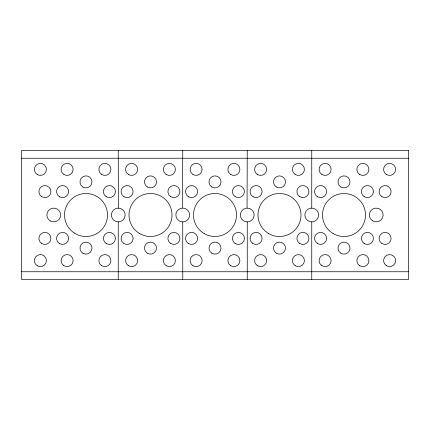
<?xml version="1.0" encoding="UTF-8"?>
<svg xmlns="http://www.w3.org/2000/svg" width="430" height="430" viewBox="0 0 430 430"><rect width="100%" height="100%" fill="white"/><g stroke="black" fill="none" stroke-linecap="round" stroke-linejoin="round"><path stroke-width="0.64" d="M118.374 208.12L118.25 150.5M182.75 208.125L182.874 208.12A6.88 6.88 0 0 1 189.63 214.909A6.88 6.88 0 0 1 183.056 221.875L182.513 221.875A6.88 6.88 0 0 1 175.87 214.978A6.88 6.88 0 0 1 182.556 208.125L182.75 150.5M247.25 208.125L247.374 208.12A6.88 6.88 0 0 1 254.13 214.909A6.88 6.88 0 0 1 247.556 221.875L247.013 221.875A6.88 6.88 0 0 1 240.37 214.978A6.88 6.88 0 0 1 247.056 208.125L247.25 150.5M118.25 221.875L118.556 221.875A6.88 6.88 0 0 0 124.103 211.383A6.88 6.88 0 0 0 112.241 211.651A6.88 6.88 0 0 0 118.25 221.88L118.25 279.5M21.5 158.24L408.5 158.24M21.5 271.76L408.5 271.76M311.75 208.125L311.556 208.125A6.88 6.88 0 0 0 304.87 214.978A6.88 6.88 0 0 0 311.513 221.875L311.75 221.875A6.88 6.88 0 0 0 318.63 215A6.88 6.88 0 0 0 311.75 208.12L311.75 150.5M311.75 221.875L311.75 279.5M247.25 221.875L247.25 279.5M182.75 221.875L182.75 279.5M408.5 150.5L21.5 150.5L21.5 279.5L408.5 279.5L408.5 150.5M381.883 243.509A6.02 6.02 0 0 0 391.101 238.645A6.02 6.02 0 0 0 382.281 233.087A6.02 6.02 0 0 0 381.883 243.509M359.84 265.799A6.02 6.02 0 0 0 368.913 260.655A6.02 6.02 0 0 0 359.921 255.372A6.02 6.02 0 0 0 359.84 265.799M386.285 174.408A6.02 6.02 0 0 0 395.616 169.759A6.02 6.02 0 0 0 386.925 164.002A6.02 6.02 0 0 0 386.285 174.408M386.285 265.627A6.02 6.02 0 0 0 395.616 260.978A6.02 6.02 0 0 0 386.925 255.221A6.02 6.02 0 0 0 386.285 265.627M340.99 187.104A6.02 6.02 0 0 0 350.02 181.89A6.02 6.02 0 0 0 340.99 176.676A6.02 6.02 0 0 0 340.99 187.104M364.242 196.703A6.02 6.02 0 0 0 373.428 191.775A6.02 6.02 0 0 0 364.57 186.281A6.02 6.02 0 0 0 364.242 196.703M372.444 220.73A6.88 6.88 0 0 0 383.114 215.43A6.88 6.88 0 0 0 373.192 208.835A6.88 6.88 0 0 0 372.444 220.73M364.242 243.53A6.02 6.02 0 0 0 373.428 238.602A6.02 6.02 0 0 0 364.57 233.108A6.02 6.02 0 0 0 364.242 243.53M340.667 253.125A6.02 6.02 0 0 0 350.009 248.486A6.02 6.02 0 0 0 341.323 242.719A6.02 6.02 0 0 0 340.667 253.125M333.126 233.549A21.5 21.5 0 0 0 365.5 215.14A21.5 21.5 0 0 0 333.374 196.311A21.5 21.5 0 0 0 333.126 233.549M381.915 196.703A6.02 6.02 0 0 0 391.106 191.775A6.02 6.02 0 0 0 382.243 186.281A6.02 6.02 0 0 0 381.915 196.703M359.722 174.51A6.02 6.02 0 0 0 368.908 169.581A6.02 6.02 0 0 0 360.044 164.088A6.02 6.02 0 0 0 359.722 174.51M321.86 174.462A6.02 6.02 0 0 0 331.121 169.673A6.02 6.02 0 0 0 322.344 164.045A6.02 6.02 0 0 0 321.86 174.462M321.774 265.622A6.02 6.02 0 0 0 331.116 260.988A6.02 6.02 0 0 0 322.43 255.216A6.02 6.02 0 0 0 321.774 265.622M317.577 243.627A6.02 6.02 0 0 0 326.606 238.413A6.02 6.02 0 0 0 317.577 233.2A6.02 6.02 0 0 0 317.577 243.627M317.447 196.725A6.02 6.02 0 0 0 326.606 191.737A6.02 6.02 0 0 0 317.711 186.303A6.02 6.02 0 0 0 317.447 196.725M268.75 233.619A21.5 21.5 0 0 0 301 215A21.5 21.5 0 0 0 268.75 196.381A21.5 21.5 0 0 0 268.75 233.619M299.667 196.655A6.02 6.02 0 0 0 308.928 191.866A6.02 6.02 0 0 0 300.145 186.244A6.02 6.02 0 0 0 299.667 196.655M276.2 186.926A6.02 6.02 0 0 0 285.509 182.229A6.02 6.02 0 0 0 276.791 176.515A6.02 6.02 0 0 0 276.2 186.926M253.044 196.784A6.02 6.02 0 0 0 262.106 191.624A6.02 6.02 0 0 0 253.109 186.357A6.02 6.02 0 0 0 253.044 196.784M257.436 174.51A6.02 6.02 0 0 0 266.627 169.581A6.02 6.02 0 0 0 257.763 164.088A6.02 6.02 0 0 0 257.436 174.51M295.082 174.419A6.02 6.02 0 0 0 304.402 169.743A6.02 6.02 0 0 0 295.69 164.013A6.02 6.02 0 0 0 295.082 174.419M299.586 243.428A6.02 6.02 0 0 0 308.923 238.784A6.02 6.02 0 0 0 300.231 233.022A6.02 6.02 0 0 0 299.586 243.428M276.205 253.146A6.02 6.02 0 0 0 285.509 248.443A6.02 6.02 0 0 0 276.786 242.74A6.02 6.02 0 0 0 276.205 253.146M252.808 243.461A6.02 6.02 0 0 0 262.101 238.725A6.02 6.02 0 0 0 253.356 233.049A6.02 6.02 0 0 0 252.808 243.461M257.274 265.622A6.02 6.02 0 0 0 266.616 260.988A6.02 6.02 0 0 0 257.93 255.216A6.02 6.02 0 0 0 257.274 265.622M295.297 265.772A6.02 6.02 0 0 0 304.413 260.709A6.02 6.02 0 0 0 295.469 255.345A6.02 6.02 0 0 0 295.297 265.772M204.25 233.619A21.5 21.5 0 0 0 236.5 215A21.5 21.5 0 0 0 204.25 196.381A21.5 21.5 0 0 0 204.25 233.619M235.167 196.655A6.02 6.02 0 0 0 244.428 191.866A6.02 6.02 0 0 0 235.645 186.244A6.02 6.02 0 0 0 235.167 196.655M211.7 186.926A6.02 6.02 0 0 0 221.009 182.229A6.02 6.02 0 0 0 212.291 176.515A6.02 6.02 0 0 0 211.7 186.926M188.544 196.784A6.02 6.02 0 0 0 197.606 191.624A6.02 6.02 0 0 0 188.609 186.357A6.02 6.02 0 0 0 188.544 196.784M192.936 174.51A6.02 6.02 0 0 0 202.127 169.581A6.02 6.02 0 0 0 193.263 164.088A6.02 6.02 0 0 0 192.936 174.51M230.582 174.419A6.02 6.02 0 0 0 239.902 169.743A6.02 6.02 0 0 0 231.189 164.013A6.02 6.02 0 0 0 230.582 174.419M235.086 243.428A6.02 6.02 0 0 0 244.423 238.784A6.02 6.02 0 0 0 235.731 233.022A6.02 6.02 0 0 0 235.086 243.428M211.705 253.146A6.02 6.02 0 0 0 221.009 248.443A6.02 6.02 0 0 0 212.286 242.74A6.02 6.02 0 0 0 211.705 253.146M188.308 243.461A6.02 6.02 0 0 0 197.601 238.725A6.02 6.02 0 0 0 188.856 233.049A6.02 6.02 0 0 0 188.308 243.461M193.097 265.821A6.02 6.02 0 0 0 202.127 260.607A6.02 6.02 0 0 0 193.097 255.393A6.02 6.02 0 0 0 193.097 265.821M230.797 265.772A6.02 6.02 0 0 0 239.913 260.709A6.02 6.02 0 0 0 230.969 255.345A6.02 6.02 0 0 0 230.797 265.772M139.75 233.619A21.5 21.5 0 0 0 172 215A21.5 21.5 0 0 0 139.75 196.381A21.5 21.5 0 0 0 139.75 233.619M170.667 196.655A6.02 6.02 0 0 0 179.928 191.866A6.02 6.02 0 0 0 171.145 186.244A6.02 6.02 0 0 0 170.667 196.655M147.2 186.926A6.02 6.02 0 0 0 156.509 182.229A6.02 6.02 0 0 0 147.791 176.515A6.02 6.02 0 0 0 147.2 186.926M124.044 196.784A6.02 6.02 0 0 0 133.106 191.624A6.02 6.02 0 0 0 124.109 186.357A6.02 6.02 0 0 0 124.044 196.784M128.436 174.51A6.02 6.02 0 0 0 137.627 169.581A6.02 6.02 0 0 0 128.763 164.088A6.02 6.02 0 0 0 128.436 174.51M166.082 174.419A6.02 6.02 0 0 0 175.402 169.743A6.02 6.02 0 0 0 166.69 164.013A6.02 6.02 0 0 0 166.082 174.419M170.586 243.428A6.02 6.02 0 0 0 179.923 238.784A6.02 6.02 0 0 0 171.231 233.022A6.02 6.02 0 0 0 170.586 243.428M147.205 253.146A6.02 6.02 0 0 0 156.509 248.443A6.02 6.02 0 0 0 147.786 242.74A6.02 6.02 0 0 0 147.205 253.146M123.808 243.461A6.02 6.02 0 0 0 133.101 238.725A6.02 6.02 0 0 0 124.356 233.049A6.02 6.02 0 0 0 123.808 243.461M128.274 265.622A6.02 6.02 0 0 0 137.616 260.988A6.02 6.02 0 0 0 128.93 255.216A6.02 6.02 0 0 0 128.274 265.622M166.297 265.772A6.02 6.02 0 0 0 175.413 260.709A6.02 6.02 0 0 0 166.469 255.345A6.02 6.02 0 0 0 166.297 265.772M41.774 243.552A6.02 6.02 0 0 0 50.928 238.559A6.02 6.02 0 0 0 42.032 233.125A6.02 6.02 0 0 0 41.774 243.552M63.817 265.649A6.02 6.02 0 0 0 73.121 260.94A6.02 6.02 0 0 0 64.387 255.237A6.02 6.02 0 0 0 63.817 265.649M37.372 174.601A6.02 6.02 0 0 0 46.413 169.399A6.02 6.02 0 0 0 37.389 164.174A6.02 6.02 0 0 0 37.372 174.601M37.372 265.815A6.02 6.02 0 0 0 46.413 260.618A6.02 6.02 0 0 0 37.389 255.393A6.02 6.02 0 0 0 37.372 265.815M82.99 187.104A6.02 6.02 0 0 0 92.02 181.89A6.02 6.02 0 0 0 82.99 176.676A6.02 6.02 0 0 0 82.99 187.104M59.415 196.703A6.02 6.02 0 0 0 68.606 191.775A6.02 6.02 0 0 0 59.743 186.281A6.02 6.02 0 0 0 59.415 196.703M50.31 220.961A6.88 6.88 0 0 0 60.63 215A6.88 6.88 0 0 0 50.31 209.039A6.88 6.88 0 0 0 50.31 220.961M59.415 243.53A6.02 6.02 0 0 0 68.606 238.602A6.02 6.02 0 0 0 59.743 233.108A6.02 6.02 0 0 0 59.415 243.53M82.99 253.324A6.02 6.02 0 0 0 92.02 248.11A6.02 6.02 0 0 0 82.99 242.896A6.02 6.02 0 0 0 82.99 253.324M74.223 232.985A21.5 21.5 0 0 0 107.468 216.209A21.5 21.5 0 0 0 76.314 195.806A21.5 21.5 0 0 0 74.223 232.985M41.742 196.703A6.02 6.02 0 0 0 50.928 191.775A6.02 6.02 0 0 0 42.07 186.281A6.02 6.02 0 0 0 41.742 196.703M63.936 174.51A6.02 6.02 0 0 0 73.127 169.581A6.02 6.02 0 0 0 64.263 164.088A6.02 6.02 0 0 0 63.936 174.51M101.797 174.553A6.02 6.02 0 0 0 110.913 169.49A6.02 6.02 0 0 0 101.969 164.131A6.02 6.02 0 0 0 101.797 174.553M101.561 265.622A6.02 6.02 0 0 0 110.902 260.988A6.02 6.02 0 0 0 102.216 255.216A6.02 6.02 0 0 0 101.561 265.622M106.403 243.627A6.02 6.02 0 0 0 115.433 238.413A6.02 6.02 0 0 0 106.403 233.2A6.02 6.02 0 0 0 106.403 243.627M106.205 196.682A6.02 6.02 0 0 0 115.428 191.818A6.02 6.02 0 0 0 106.602 186.265A6.02 6.02 0 0 0 106.205 196.682"/></g></svg>
